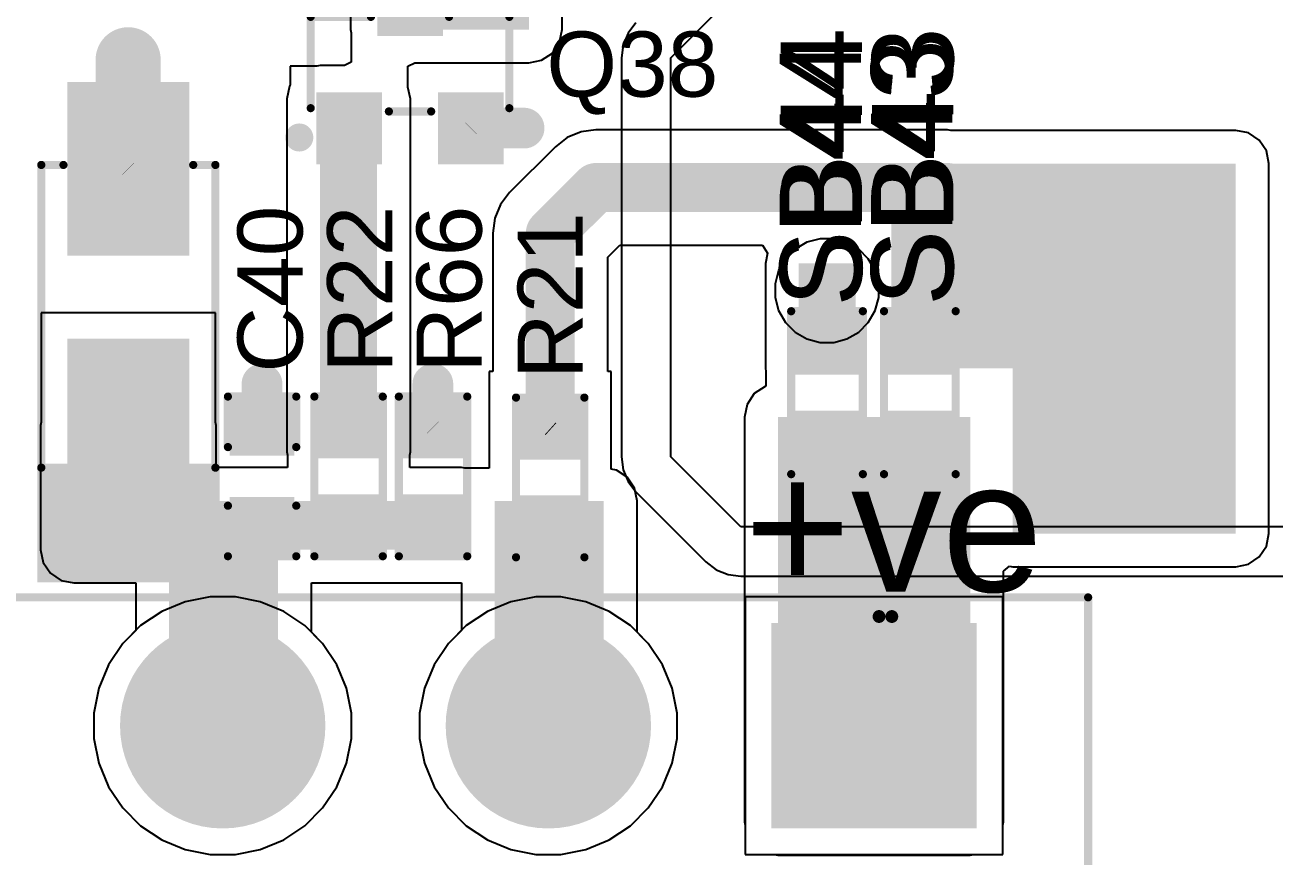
# Model space of a CAD drawing. Header units: millimetres. Extents: x -3 to 5437, y -3 to 5435.
# Drawn here: x 176.46 to 195.96, y 7.17 to 20.14 of the extents above; entities that cross this region are included whole.
import ezdxf

# ---------------------------------------------------------------- set-up
doc = ezdxf.new("R2010")
doc.units = ezdxf.units.MM
for name, color, linetype in [('BottomLayer', 5, 'Continuous'), ('BottomSolder', 6, 'Continuous'), ('MultiLayer', 9, 'Continuous'), ('PadHoleLayer', 156, 'Continuous'), ('TopLayer', 1, 'Continuous'), ('TopOverlay', 2, 'Continuous'), ('TopPaste', 8, 'Continuous'), ('TopSolder', 216, 'Continuous'), ('ViaHoleLayer', 16, 'Continuous')]:
    doc.layers.add(name, color=color, linetype=linetype)
doc.styles.add('Arial', font='', dxfattribs={"height": 0.2})
doc.styles.get('Arial').set_extended_font_data('Arial')

# ---------------------------------------------------------------- blocks, each defined once
blk = doc.blocks.new('TBP01R1_508_04BE_138')
at = {"layer": 'BottomLayer'}
blk.add_hatch(color=5, dxfattribs=at).paths.add_polyline_path([(-6.58, 1.5), (-3.58, 1.5), (-3.58, -1.5), (-6.58, -1.5)])
h = blk.add_hatch(color=5, dxfattribs=at)
edge = h.paths.add_edge_path()
edge.add_arc((0, 0), 1.5, 0, 360)
h = blk.add_hatch(color=5, dxfattribs=at)
edge = h.paths.add_edge_path()
edge.add_arc((5.08, 0), 1.5, 0, 360)
at = {"layer": 'BottomSolder'}
blk.add_hatch(color=6, dxfattribs=at).paths.add_polyline_path([(-6.682, 1.602), (-3.478, 1.602), (-3.478, -1.602), (-6.682, -1.602)])
h = blk.add_hatch(color=6, dxfattribs=at)
edge = h.paths.add_edge_path()
edge.add_arc((0, 0), 1.602, 0, 360)
h = blk.add_hatch(color=6, dxfattribs=at)
edge = h.paths.add_edge_path()
edge.add_arc((5.08, 0), 1.602, 0, 360)
at = {"layer": 'MultiLayer'}
blk.add_hatch(color=9, dxfattribs=at).paths.add_polyline_path([(-6.58, 1.5), (-3.58, 1.5), (-3.58, -1.5), (-6.58, -1.5)])
h = blk.add_hatch(color=9, dxfattribs=at)
edge = h.paths.add_edge_path()
edge.add_arc((0, 0), 1.5, 0, 360)
h = blk.add_hatch(color=9, dxfattribs=at)
edge = h.paths.add_edge_path()
edge.add_arc((5.08, 0), 1.5, 0, 360)
at = {"layer": 'PadHoleLayer'}
h = blk.add_hatch(color=156, dxfattribs=at)
edge = h.paths.add_edge_path()
edge.add_arc((-5.08, 0), 0.85, 0, 360)
h = blk.add_hatch(color=156, dxfattribs=at)
edge = h.paths.add_edge_path()
edge.add_arc((0, 0), 0.85, 0, 360)
h = blk.add_hatch(color=156, dxfattribs=at)
edge = h.paths.add_edge_path()
edge.add_arc((5.08, 0), 0.85, 0, 360)
at = {"layer": 'TopLayer'}
blk.add_hatch(color=1, dxfattribs=at).paths.add_polyline_path([(-6.58, 1.5), (-3.58, 1.5), (-3.58, -1.5), (-6.58, -1.5)])
h = blk.add_hatch(color=1, dxfattribs=at)
edge = h.paths.add_edge_path()
edge.add_arc((0, 0), 1.5, 0, 360)
h = blk.add_hatch(color=1, dxfattribs=at)
edge = h.paths.add_edge_path()
edge.add_arc((5.08, 0), 1.5, 0, 360)
at = {"layer": 'TopSolder'}
blk.add_hatch(color=216, dxfattribs=at).paths.add_polyline_path([(-6.682, 1.602), (-3.478, 1.602), (-3.478, -1.602), (-6.682, -1.602)])
h = blk.add_hatch(color=216, dxfattribs=at)
edge = h.paths.add_edge_path()
edge.add_arc((0, 0), 1.602, 0, 360)
h = blk.add_hatch(color=216, dxfattribs=at)
edge = h.paths.add_edge_path()
edge.add_arc((5.08, 0), 1.602, 0, 360)
at = {"layer": 'TopOverlay', "const_width": 0.127}
for points in [[(-8.42, 10), (-8.42, -2)], [(13.494, -2), (-8.42, -2)]]:
    blk.add_lwpolyline(points, dxfattribs=at)
at = {"layer": 'TopOverlay'}
for points, const_width in [([(-5.158, -1.702, 1), (-5.358, -1.702, 1)], 0.2), ([(-5.408, -1.702, 1), (-5.308, -1.702, 1)], 0.1), ([(-5.208, -1.702, 1), (-5.108, -1.702, 1)], 0.1), ([(-8.452, -2, 1), (-8.388, -2, 1)], 0.0635), ([(-8.452, -2, 1), (-8.388, -2, 1)], 0.0635)]:
    blk.add_lwpolyline(points, format="xyb", close=True, dxfattribs=dict(at, const_width=const_width))
blk = doc.blocks.new('SMA_141')
at = {"layer": 'TopLayer'}
for points in [[(-3.25, 0.85), (-0.75, 0.85), (-0.75, -0.85), (-3.25, -0.85)], [(0.75, 0.85), (3.25, 0.85), (3.25, -0.85), (0.75, -0.85)]]:
    blk.add_hatch(color=1, dxfattribs=at).paths.add_polyline_path(points)
at = {"layer": 'TopOverlay'}
for points in [[(-4.445, -1.422), (-3.278, -1.422), (-3.278, 1.422), (-4.445, 1.422)], [(-3.3, 0.924), (-2.596, 0.924), (-2.596, 1.422), (-3.3, 1.422)], [(-3.3, -1.422), (-2.596, -1.422), (-2.596, -0.924), (-3.3, -0.924)]]:
    blk.add_hatch(color=2, dxfattribs=at).paths.add_polyline_path(points)
at = {"layer": 'TopPaste'}
for points in [[(-3.25, 0.85), (-0.75, 0.85), (-0.75, -0.85), (-3.25, -0.85)], [(0.75, 0.85), (3.25, 0.85), (3.25, -0.85), (0.75, -0.85)]]:
    blk.add_hatch(color=8, dxfattribs=at).paths.add_polyline_path(points)
at = {"layer": 'TopSolder'}
for points in [[(-3.352, 0.952), (-0.648, 0.952), (-0.648, -0.952), (-3.352, -0.952)], [(0.648, 0.952), (3.352, 0.952), (3.352, -0.952), (0.648, -0.952)]]:
    blk.add_hatch(color=216, dxfattribs=at).paths.add_polyline_path(points)
at = {"layer": 'TopOverlay', "const_width": 0.127}
for points in [[(-2.658, 1.358), (2.061, 1.358)], [(2.061, 1.358), (2.061, 1.012)], [(2.061, -1.012), (2.061, -1.358)], [(-2.658, -1.358), (2.061, -1.358)]]:
    blk.add_lwpolyline(points, dxfattribs=at)
at = {"layer": 'TopOverlay', "const_width": 0.0635}
for points in [[(-2.69, 1.358, 1), (-2.626, 1.358, 1)], [(2.029, 1.358, 1), (2.093, 1.358, 1)], [(2.029, 1.358, 1), (2.093, 1.358, 1)], [(2.029, 1.012, 1), (2.093, 1.012, 1)], [(2.029, -1.012, 1), (2.093, -1.012, 1)], [(-2.69, -1.358, 1), (-2.626, -1.358, 1)], [(2.029, -1.358, 1), (2.093, -1.358, 1)], [(2.029, -1.358, 1), (2.093, -1.358, 1)]]:
    blk.add_lwpolyline(points, format="xyb", close=True, dxfattribs=at)
blk = doc.blocks.new('S______B______142')
at = {"layer": 'TopLayer'}
for points in [[(-1.143, -0.445), (-1.143, 0.445), (-0.381, 0.445), (-0.381, -0.445)], [(0.381, -0.445), (0.381, 0.445), (1.143, 0.445), (1.143, -0.445)]]:
    blk.add_hatch(color=1, dxfattribs=at).paths.add_polyline_path(points)
at = {"layer": 'TopPaste'}
for points in [[(-1.143, -0.445), (-1.143, 0.445), (-0.381, 0.445), (-0.381, -0.445)], [(0.381, -0.445), (0.381, 0.445), (1.143, 0.445), (1.143, -0.445)]]:
    blk.add_hatch(color=8, dxfattribs=at).paths.add_polyline_path(points)
at = {"layer": 'TopSolder'}
for points in [[(-1.245, -0.546), (-1.245, 0.546), (-0.279, 0.546), (-0.279, -0.546)], [(0.279, -0.546), (0.279, 0.546), (1.245, 0.546), (1.245, -0.546)]]:
    blk.add_hatch(color=216, dxfattribs=at).paths.add_polyline_path(points)
at = {"layer": 'TopOverlay', "const_width": 0.127}
for points in [[(1.27, 0.559), (-1.27, 0.559)], [(-1.27, -0.559), (-1.27, 0.559)], [(1.27, -0.559), (1.27, 0.559)], [(1.27, -0.559), (-1.27, -0.559)]]:
    blk.add_lwpolyline(points, dxfattribs=at)
at = {"layer": 'TopOverlay', "const_width": 0.0635}
for points in [[(-1.302, 0.559, 1), (-1.238, 0.559, 1)], [(-1.302, 0.559, 1), (-1.238, 0.559, 1)], [(1.238, 0.559, 1), (1.302, 0.559, 1)], [(1.238, 0.559, 1), (1.302, 0.559, 1)], [(-1.302, -0.559, 1), (-1.238, -0.559, 1)], [(-1.302, -0.559, 1), (-1.238, -0.559, 1)], [(1.238, -0.559, 1), (1.302, -0.559, 1)], [(1.238, -0.559, 1), (1.302, -0.559, 1)]]:
    blk.add_lwpolyline(points, format="xyb", close=True, dxfattribs=at)
at = {"layer": 'TopOverlay'}
blk.add_text('SB44', height=1.27, rotation=-180, dxfattribs=at).set_placement((-1.344, 0.531))
blk = doc.blocks.new('S______B______143')
at = {"layer": 'TopLayer'}
for points in [[(-1.143, -0.445), (-1.143, 0.445), (-0.381, 0.445), (-0.381, -0.445)], [(0.381, -0.445), (0.381, 0.445), (1.143, 0.445), (1.143, -0.445)]]:
    blk.add_hatch(color=1, dxfattribs=at).paths.add_polyline_path(points)
at = {"layer": 'TopPaste'}
for points in [[(-1.143, -0.445), (-1.143, 0.445), (-0.381, 0.445), (-0.381, -0.445)], [(0.381, -0.445), (0.381, 0.445), (1.143, 0.445), (1.143, -0.445)]]:
    blk.add_hatch(color=8, dxfattribs=at).paths.add_polyline_path(points)
at = {"layer": 'TopSolder'}
for points in [[(-1.245, -0.546), (-1.245, 0.546), (-0.279, 0.546), (-0.279, -0.546)], [(0.279, -0.546), (0.279, 0.546), (1.245, 0.546), (1.245, -0.546)]]:
    blk.add_hatch(color=216, dxfattribs=at).paths.add_polyline_path(points)
at = {"layer": 'TopOverlay', "const_width": 0.127}
for points in [[(1.27, 0.559), (-1.27, 0.559)], [(-1.27, -0.559), (-1.27, 0.559)], [(1.27, -0.559), (1.27, 0.559)], [(1.27, -0.559), (-1.27, -0.559)]]:
    blk.add_lwpolyline(points, dxfattribs=at)
at = {"layer": 'TopOverlay', "const_width": 0.0635}
for points in [[(-1.302, 0.559, 1), (-1.238, 0.559, 1)], [(-1.302, 0.559, 1), (-1.238, 0.559, 1)], [(1.238, 0.559, 1), (1.302, 0.559, 1)], [(1.238, 0.559, 1), (1.302, 0.559, 1)], [(-1.302, -0.559, 1), (-1.238, -0.559, 1)], [(-1.302, -0.559, 1), (-1.238, -0.559, 1)], [(1.238, -0.559, 1), (1.302, -0.559, 1)], [(1.238, -0.559, 1), (1.302, -0.559, 1)]]:
    blk.add_lwpolyline(points, format="xyb", close=True, dxfattribs=at)
at = {"layer": 'TopOverlay'}
blk.add_text('SB43', height=1.27, rotation=-180, dxfattribs=at).set_placement((-1.355, 0.509))
blk = doc.blocks.new('SOT_23_147')
at = {"layer": 'TopLayer'}
for points in [[(-0.41, 1.46), (0.41, 1.46), (0.41, 0.54), (-0.41, 0.54)], [(-1.36, -0.54), (-0.54, -0.54), (-0.54, -1.46), (-1.36, -1.46)], [(0.54, -0.54), (1.36, -0.54), (1.36, -1.46), (0.54, -1.46)]]:
    blk.add_hatch(color=1, dxfattribs=at).paths.add_polyline_path(points)
at = {"layer": 'TopPaste'}
for points in [[(-0.41, 1.46), (0.41, 1.46), (0.41, 0.54), (-0.41, 0.54)], [(-1.36, -0.54), (-0.54, -0.54), (-0.54, -1.46), (-1.36, -1.46)], [(0.54, -0.54), (1.36, -0.54), (1.36, -1.46), (0.54, -1.46)]]:
    blk.add_hatch(color=8, dxfattribs=at).paths.add_polyline_path(points)
at = {"layer": 'TopSolder'}
for points in [[(-0.512, 1.562), (0.512, 1.562), (0.512, 0.438), (-0.512, 0.438)], [(-1.462, -0.438), (-0.438, -0.438), (-0.438, -1.562), (-1.462, -1.562)], [(0.438, -0.438), (1.462, -0.438), (1.462, -1.562), (0.438, -1.562)]]:
    blk.add_hatch(color=216, dxfattribs=at).paths.add_polyline_path(points)
at = {"layer": 'TopOverlay', "const_width": 0.127}
for points in [[(-1.549, -0.686), (-1.549, 0.737)], [(-1.549, 0.737), (-0.61, 0.737)], [(0.61, 0.737), (1.549, 0.737)], [(1.549, -0.686), (1.549, 0.737)], [(-0.33, -0.737), (0.33, -0.737)]]:
    blk.add_lwpolyline(points, dxfattribs=at)
at = {"layer": 'TopOverlay'}
for points, const_width in [([(-1.581, 0.737, 1), (-1.518, 0.737, 1)], 0.0635), ([(-1.581, 0.737, 1), (-1.518, 0.737, 1)], 0.0635), ([(-0.641, 0.737, 1), (-0.578, 0.737, 1)], 0.0635), ([(0.578, 0.737, 1), (0.641, 0.737, 1)], 0.0635), ([(1.518, 0.737, 1), (1.581, 0.737, 1)], 0.0635), ([(1.518, 0.737, 1), (1.581, 0.737, 1)], 0.0635), ([(-1.581, -0.686, 1), (-1.518, -0.686, 1)], 0.0635), ([(-0.362, -0.737, 1), (-0.298, -0.737, 1)], 0.0635), ([(0.298, -0.737, 1), (0.362, -0.737, 1)], 0.0635), ([(1.518, -0.686, 1), (1.581, -0.686, 1)], 0.0635), ([(-1.636, -1.143, 1), (-1.819, -1.143, 1)], 0.254), ([(-1.882, -1.143, 1), (-1.755, -1.143, 1)], 0.127), ([(-1.699, -1.143, 1), (-1.572, -1.143, 1)], 0.127)]:
    blk.add_lwpolyline(points, format="xyb", close=True, dxfattribs=dict(at, const_width=const_width))
blk = doc.blocks.new('RES_0603_225')
at = {"layer": 'TopLayer'}
for points in [[(-0.381, 0.4445), (-0.381, -0.4445), (-1.143, -0.4445), (-1.143, 0.4445)], [(1.143, 0.4445), (1.143, -0.4445), (0.381, -0.4445), (0.381, 0.4445)]]:
    blk.add_hatch(color=1, dxfattribs=at).paths.add_polyline_path(points)
at = {"layer": 'TopPaste'}
for points in [[(-0.381, 0.4445), (-0.381, -0.4445), (-1.143, -0.4445), (-1.143, 0.4445)], [(1.143, 0.4445), (1.143, -0.4445), (0.381, -0.4445), (0.381, 0.4445)]]:
    blk.add_hatch(color=8, dxfattribs=at).paths.add_polyline_path(points)
at = {"layer": 'TopSolder'}
for points in [[(-0.2794, 0.5461), (-0.2794, -0.5461), (-1.2446, -0.5461), (-1.2446, 0.5461)], [(1.2446, 0.5461), (1.2446, -0.5461), (0.2794, -0.5461), (0.2794, 0.5461)]]:
    blk.add_hatch(color=216, dxfattribs=at).paths.add_polyline_path(points)
at = {"layer": 'TopOverlay', "const_width": 0.127}
for points in [[(-1.2446, 0.5334), (1.2446, 0.5334)], [(-1.2446, 0.5334), (-1.2446, -0.5334)], [(1.2446, 0.5334), (1.2446, -0.5334)], [(-1.2446, -0.5334), (1.2446, -0.5334)]]:
    blk.add_lwpolyline(points, dxfattribs=at)
at = {"layer": 'TopOverlay', "const_width": 0.0635}
for points in [[(-1.27635, 0.5334, 1), (-1.21285, 0.5334, 1)], [(-1.27635, 0.5334, 1), (-1.21285, 0.5334, 1)], [(1.21285, 0.5334, 1), (1.27635, 0.5334, 1)], [(1.21285, 0.5334, 1), (1.27635, 0.5334, 1)], [(-1.27635, -0.5334, 1), (-1.21285, -0.5334, 1)], [(-1.27635, -0.5334, 1), (-1.21285, -0.5334, 1)], [(1.21285, -0.5334, 1), (1.27635, -0.5334, 1)], [(1.21285, -0.5334, 1), (1.27635, -0.5334, 1)]]:
    blk.add_lwpolyline(points, format="xyb", close=True, dxfattribs=at)
blk = doc.blocks.new('C__0603_226')
at = {"layer": 'TopLayer'}
for points in [[(-0.381, 0.445), (-0.381, -0.445), (-1.143, -0.445), (-1.143, 0.445)], [(1.143, 0.445), (1.143, -0.445), (0.381, -0.445), (0.381, 0.445)]]:
    blk.add_hatch(color=1, dxfattribs=at).paths.add_polyline_path(points)
at = {"layer": 'TopPaste'}
for points in [[(-0.381, 0.445), (-0.381, -0.445), (-1.143, -0.445), (-1.143, 0.445)], [(1.143, 0.445), (1.143, -0.445), (0.381, -0.445), (0.381, 0.445)]]:
    blk.add_hatch(color=8, dxfattribs=at).paths.add_polyline_path(points)
at = {"layer": 'TopSolder'}
for points in [[(-0.321, 0.504), (-0.321, -0.504), (-1.203, -0.504), (-1.203, 0.504)], [(1.203, 0.504), (1.203, -0.504), (0.321, -0.504), (0.321, 0.504)]]:
    blk.add_hatch(color=216, dxfattribs=at).paths.add_polyline_path(points)
at = {"layer": 'TopOverlay', "const_width": 0.127}
for points in [[(-1.245, 0.533), (-0.457, 0.533)], [(-1.245, 0.533), (-1.245, -0.533)], [(0.457, 0.533), (1.245, 0.533)], [(1.245, 0.533), (1.245, -0.533)], [(-1.245, -0.533), (-0.457, -0.533)], [(0.457, -0.533), (1.245, -0.533)]]:
    blk.add_lwpolyline(points, dxfattribs=at)
at = {"layer": 'TopOverlay', "const_width": 0.0635}
for points in [[(-1.276, 0.533, 1), (-1.213, 0.533, 1)], [(-1.276, 0.533, 1), (-1.213, 0.533, 1)], [(-0.489, 0.533, 1), (-0.425, 0.533, 1)], [(0.425, 0.533, 1), (0.489, 0.533, 1)], [(1.213, 0.533, 1), (1.276, 0.533, 1)], [(1.213, 0.533, 1), (1.276, 0.533, 1)], [(-1.276, -0.533, 1), (-1.213, -0.533, 1)], [(-1.276, -0.533, 1), (-1.213, -0.533, 1)], [(-0.489, -0.533, 1), (-0.425, -0.533, 1)], [(0.425, -0.533, 1), (0.489, -0.533, 1)], [(1.213, -0.533, 1), (1.276, -0.533, 1)], [(1.213, -0.533, 1), (1.276, -0.533, 1)]]:
    blk.add_lwpolyline(points, format="xyb", close=True, dxfattribs=at)
blk = doc.blocks.new('RES_0603_401')
at = {"layer": 'TopLayer'}
for points in [[(-0.381, 0.4445), (-0.381, -0.4445), (-1.143, -0.4445), (-1.143, 0.4445)], [(1.143, 0.4445), (1.143, -0.4445), (0.381, -0.4445), (0.381, 0.4445)]]:
    blk.add_hatch(color=1, dxfattribs=at).paths.add_polyline_path(points)
at = {"layer": 'TopPaste'}
for points in [[(-0.381, 0.4445), (-0.381, -0.4445), (-1.143, -0.4445), (-1.143, 0.4445)], [(1.143, 0.4445), (1.143, -0.4445), (0.381, -0.4445), (0.381, 0.4445)]]:
    blk.add_hatch(color=8, dxfattribs=at).paths.add_polyline_path(points)
at = {"layer": 'TopSolder'}
for points in [[(-0.2794, 0.5461), (-0.2794, -0.5461), (-1.2446, -0.5461), (-1.2446, 0.5461)], [(1.2446, 0.5461), (1.2446, -0.5461), (0.2794, -0.5461), (0.2794, 0.5461)]]:
    blk.add_hatch(color=216, dxfattribs=at).paths.add_polyline_path(points)
at = {"layer": 'TopOverlay', "const_width": 0.127}
for points in [[(1.2446, 0.5334), (-1.2446, 0.5334)], [(-1.2446, -0.5334), (-1.2446, 0.5334)], [(1.2446, -0.5334), (1.2446, 0.5334)], [(1.2446, -0.5334), (-1.2446, -0.5334)]]:
    blk.add_lwpolyline(points, dxfattribs=at)
at = {"layer": 'TopOverlay', "const_width": 0.0635}
for points in [[(-1.27635, 0.5334, 1), (-1.21285, 0.5334, 1)], [(-1.27635, 0.5334, 1), (-1.21285, 0.5334, 1)], [(1.21285, 0.5334, 1), (1.27635, 0.5334, 1)], [(1.21285, 0.5334, 1), (1.27635, 0.5334, 1)], [(-1.27635, -0.5334, 1), (-1.21285, -0.5334, 1)], [(-1.27635, -0.5334, 1), (-1.21285, -0.5334, 1)], [(1.21285, -0.5334, 1), (1.27635, -0.5334, 1)], [(1.21285, -0.5334, 1), (1.27635, -0.5334, 1)]]:
    blk.add_lwpolyline(points, format="xyb", close=True, dxfattribs=at)
blk = doc.blocks.new('RES_0603_450')
at = {"layer": 'TopLayer'}
for points in [[(-0.381, 0.4445), (-0.381, -0.4445), (-1.143, -0.4445), (-1.143, 0.4445)], [(1.143, 0.4445), (1.143, -0.4445), (0.381, -0.4445), (0.381, 0.4445)]]:
    blk.add_hatch(color=1, dxfattribs=at).paths.add_polyline_path(points)
at = {"layer": 'TopPaste'}
for points in [[(-0.381, 0.4445), (-0.381, -0.4445), (-1.143, -0.4445), (-1.143, 0.4445)], [(1.143, 0.4445), (1.143, -0.4445), (0.381, -0.4445), (0.381, 0.4445)]]:
    blk.add_hatch(color=8, dxfattribs=at).paths.add_polyline_path(points)
at = {"layer": 'TopSolder'}
for points in [[(-0.2794, 0.5461), (-0.2794, -0.5461), (-1.2446, -0.5461), (-1.2446, 0.5461)], [(1.2446, 0.5461), (1.2446, -0.5461), (0.2794, -0.5461), (0.2794, 0.5461)]]:
    blk.add_hatch(color=216, dxfattribs=at).paths.add_polyline_path(points)
at = {"layer": 'TopOverlay', "const_width": 0.127}
for points in [[(1.2446, 0.5334), (-1.2446, 0.5334)], [(-1.2446, -0.5334), (-1.2446, 0.5334)], [(1.2446, -0.5334), (1.2446, 0.5334)], [(1.2446, -0.5334), (-1.2446, -0.5334)]]:
    blk.add_lwpolyline(points, dxfattribs=at)
at = {"layer": 'TopOverlay', "const_width": 0.0635}
for points in [[(-1.27635, 0.5334, 1), (-1.21285, 0.5334, 1)], [(-1.27635, 0.5334, 1), (-1.21285, 0.5334, 1)], [(1.21285, 0.5334, 1), (1.27635, 0.5334, 1)], [(1.21285, 0.5334, 1), (1.27635, 0.5334, 1)], [(-1.27635, -0.5334, 1), (-1.21285, -0.5334, 1)], [(-1.27635, -0.5334, 1), (-1.21285, -0.5334, 1)], [(1.21285, -0.5334, 1), (1.27635, -0.5334, 1)], [(1.21285, -0.5334, 1), (1.27635, -0.5334, 1)]]:
    blk.add_lwpolyline(points, format="xyb", close=True, dxfattribs=at)

msp = doc.modelspace()

# ---------------------------------------------------------------- hatches: boundary and pattern name
at = {"layer": 'BottomLayer'}
h = msp.add_hatch(color=5, dxfattribs=at)
edge = h.paths.add_edge_path()
edge.add_arc((178.073, 19.601), 0.3, 0, 360)
h = msp.add_hatch(color=5, dxfattribs=at)
edge = h.paths.add_edge_path()
edge.add_arc((184.25, 18.536), 0.3, 0, 360)
h = msp.add_hatch(color=5, dxfattribs=at)
edge = h.paths.add_edge_path()
edge.add_arc((193.167, 16.332), 0.3, 0, 360)
h = msp.add_hatch(color=5, dxfattribs=at)
edge = h.paths.add_edge_path()
edge.add_arc((194.154, 16.332), 0.3, 0, 360)
h = msp.add_hatch(color=5, dxfattribs=at)
edge = h.paths.add_edge_path()
edge.add_arc((188.973, 16.003), 0.3, 0, 360)
h = msp.add_hatch(color=5, dxfattribs=at)
edge = h.paths.add_edge_path()
edge.add_arc((193.167, 15.316), 0.3, 0, 360)
h = msp.add_hatch(color=5, dxfattribs=at)
edge = h.paths.add_edge_path()
edge.add_arc((194.154, 15.316), 0.3, 0, 360)
h = msp.add_hatch(color=5, dxfattribs=at)
edge = h.paths.add_edge_path()
edge.add_arc((180.161, 14.548), 0.3, 0, 360)
h = msp.add_hatch(color=5, dxfattribs=at)
edge = h.paths.add_edge_path()
edge.add_arc((182.826, 14.548), 0.3, 0, 360)
h = msp.add_hatch(color=5, dxfattribs=at)
edge = h.paths.add_edge_path()
edge.add_arc((193.167, 14.3), 0.3, 0, 360)
h = msp.add_hatch(color=5, dxfattribs=at)
edge = h.paths.add_edge_path()
edge.add_arc((194.154, 14.3), 0.3, 0, 360)
at = {"layer": 'BottomSolder'}
h = msp.add_hatch(color=6, dxfattribs=at)
edge = h.paths.add_edge_path()
edge.add_arc((178.073, 19.601), 0.15, 0, 360)
h = msp.add_hatch(color=6, dxfattribs=at)
edge = h.paths.add_edge_path()
edge.add_arc((184.25, 18.536), 0.15, 0, 360)
h = msp.add_hatch(color=6, dxfattribs=at)
edge = h.paths.add_edge_path()
edge.add_arc((188.973, 16.003), 0.15, 0, 360)
h = msp.add_hatch(color=6, dxfattribs=at)
edge = h.paths.add_edge_path()
edge.add_arc((180.161, 14.548), 0.15, 0, 360)
h = msp.add_hatch(color=6, dxfattribs=at)
edge = h.paths.add_edge_path()
edge.add_arc((182.826, 14.548), 0.15, 0, 360)
at = {"layer": 'TopLayer'}
for points in [[(182.06, 20.073), (184.324, 20.073), (184.324, 21.921), (182.06, 21.921)], [(181.068, 13.488), (181.957, 13.488), (181.957, 18.993), (181.068, 18.993)], [(189.979, 14.793), (195.351, 14.793), (195.351, 17.983), (189.979, 17.983)], [(189.42, 14.793), (189.42, 16.428), (188.531, 16.428), (188.531, 14.793)], [(191.872, 12.217), (195.351, 12.217), (195.351, 15.555), (191.872, 15.555)], [(177.226, 11.964), (178.926, 11.964), (178.926, 13.901), (177.226, 13.901)], [(188.208, 7.721), (191.208, 7.721), (191.208, 14.031), (188.208, 14.031)], [(177.226, 11.964), (183.274, 11.964), (183.274, 12.726), (177.226, 12.726)], [(178.711, 8.046), (180.413, 8.046), (180.413, 12.726), (178.711, 12.726)], [(183.791, 8.046), (185.493, 8.046), (185.493, 12.726), (183.791, 12.726)]]:
    msp.add_hatch(color=1, dxfattribs=at).paths.add_polyline_path(points)
h = msp.add_hatch(color=1, dxfattribs=at)
edge = h.paths.add_edge_path()
edge.add_arc((178.073, 19.601), 0.3, 0, 360)
h = msp.add_hatch(color=1, dxfattribs=at)
edge = h.paths.add_edge_path()
edge.add_arc((184.25, 18.536), 0.3, 0, 360)
h = msp.add_hatch(color=1, dxfattribs=at)
edge = h.paths.add_edge_path()
edge.add_arc((193.167, 16.332), 0.3, 0, 360)
h = msp.add_hatch(color=1, dxfattribs=at)
edge = h.paths.add_edge_path()
edge.add_arc((194.154, 16.332), 0.3, 0, 360)
h = msp.add_hatch(color=1, dxfattribs=at)
edge = h.paths.add_edge_path()
edge.add_arc((188.973, 16.003), 0.3, 0, 360)
h = msp.add_hatch(color=1, dxfattribs=at)
edge = h.paths.add_edge_path()
edge.add_arc((193.167, 15.316), 0.3, 0, 360)
h = msp.add_hatch(color=1, dxfattribs=at)
edge = h.paths.add_edge_path()
edge.add_arc((194.154, 15.316), 0.3, 0, 360)
h = msp.add_hatch(color=1, dxfattribs=at)
edge = h.paths.add_edge_path()
edge.add_arc((180.161, 14.548), 0.3, 0, 360)
h = msp.add_hatch(color=1, dxfattribs=at)
edge = h.paths.add_edge_path()
edge.add_arc((182.826, 14.548), 0.3, 0, 360)
h = msp.add_hatch(color=1, dxfattribs=at)
edge = h.paths.add_edge_path()
edge.add_arc((193.167, 14.3), 0.3, 0, 360)
h = msp.add_hatch(color=1, dxfattribs=at)
edge = h.paths.add_edge_path()
edge.add_arc((194.154, 14.3), 0.3, 0, 360)
at = {"layer": 'TopSolder'}
h = msp.add_hatch(color=216, dxfattribs=at)
edge = h.paths.add_edge_path()
edge.add_arc((178.073, 19.601), 0.15, 0, 360)
h = msp.add_hatch(color=216, dxfattribs=at)
edge = h.paths.add_edge_path()
edge.add_arc((184.25, 18.536), 0.15, 0, 360)
h = msp.add_hatch(color=216, dxfattribs=at)
edge = h.paths.add_edge_path()
edge.add_arc((188.973, 16.003), 0.15, 0, 360)
h = msp.add_hatch(color=216, dxfattribs=at)
edge = h.paths.add_edge_path()
edge.add_arc((180.161, 14.548), 0.15, 0, 360)
h = msp.add_hatch(color=216, dxfattribs=at)
edge = h.paths.add_edge_path()
edge.add_arc((182.826, 14.548), 0.15, 0, 360)
at = {"layer": 'ViaHoleLayer'}
h = msp.add_hatch(color=16, dxfattribs=at)
edge = h.paths.add_edge_path()
edge.add_arc((178.073, 19.601), 0.15, 0, 360)
h = msp.add_hatch(color=16, dxfattribs=at)
edge = h.paths.add_edge_path()
edge.add_arc((184.25, 18.536), 0.15, 0, 360)
h = msp.add_hatch(color=16, dxfattribs=at)
edge = h.paths.add_edge_path()
edge.add_arc((193.167, 16.332), 0.15, 0, 360)
h = msp.add_hatch(color=16, dxfattribs=at)
edge = h.paths.add_edge_path()
edge.add_arc((194.154, 16.332), 0.15, 0, 360)
h = msp.add_hatch(color=16, dxfattribs=at)
edge = h.paths.add_edge_path()
edge.add_arc((188.973, 16.003), 0.15, 0, 360)
h = msp.add_hatch(color=16, dxfattribs=at)
edge = h.paths.add_edge_path()
edge.add_arc((193.167, 15.316), 0.15, 0, 360)
h = msp.add_hatch(color=16, dxfattribs=at)
edge = h.paths.add_edge_path()
edge.add_arc((194.154, 15.316), 0.15, 0, 360)
h = msp.add_hatch(color=16, dxfattribs=at)
edge = h.paths.add_edge_path()
edge.add_arc((180.161, 14.548), 0.15, 0, 360)
h = msp.add_hatch(color=16, dxfattribs=at)
edge = h.paths.add_edge_path()
edge.add_arc((182.826, 14.548), 0.15, 0, 360)
h = msp.add_hatch(color=16, dxfattribs=at)
edge = h.paths.add_edge_path()
edge.add_arc((193.167, 14.3), 0.15, 0, 360)
h = msp.add_hatch(color=16, dxfattribs=at)
edge = h.paths.add_edge_path()
edge.add_arc((194.154, 14.3), 0.15, 0, 360)

# ---------------------------------------------------------------- linework, layer by layer
at = {"layer": 'BottomLayer'}
for p, q in [((186.538, 19.634), (187.619, 20.715)), ((185.994, 20.178), (185.872, 20.018)), ((185.872, 20.018), (185.795, 19.833)), ((185.795, 19.833), (185.769, 19.634)), ((185.769, 19.634), (185.769, 13.411)), ((186.538, 13.411), (186.538, 19.634)), ((188.866, 16.811), (188.661, 16.756)), ((189.079, 16.811), (188.866, 16.811)), ((189.285, 16.756), (189.079, 16.811)), ((188.477, 16.65), (188.326, 16.499)), ((188.661, 16.756), (188.477, 16.65)), ((189.469, 16.65), (189.285, 16.756)), ((189.619, 16.499), (189.469, 16.65)), ((188.326, 16.499), (188.22, 16.315)), ((189.726, 16.315), (189.619, 16.499)), ((188.22, 16.315), (188.165, 16.11)), ((189.781, 16.11), (189.726, 16.315)), ((188.165, 16.11), (188.165, 15.897)), ((189.781, 15.897), (189.781, 16.11)), ((188.165, 15.897), (188.22, 15.691)), ((189.726, 15.691), (189.781, 15.897)), ((188.22, 15.691), (188.326, 15.507)), ((189.619, 15.507), (189.726, 15.691)), ((188.326, 15.507), (188.477, 15.357)), ((189.469, 15.357), (189.619, 15.507)), ((188.477, 15.357), (188.661, 15.25)), ((188.661, 15.25), (188.866, 15.195)), ((189.079, 15.195), (189.285, 15.25)), ((189.285, 15.25), (189.469, 15.357)), ((188.866, 15.195), (189.079, 15.195)), ((185.769, 13.411), (185.795, 13.212)), ((187.63, 12.319), (186.538, 13.411)), ((185.795, 13.212), (185.872, 13.027)), ((185.872, 13.027), (185.994, 12.868)), ((185.994, 12.868), (187.086, 11.776)), ((198.222, 12.319), (187.63, 12.319)), ((187.086, 11.776), (187.246, 11.653)), ((187.246, 11.653), (187.431, 11.577)), ((187.431, 11.577), (187.63, 11.55)), ((187.63, 11.55), (198.222, 11.55)), ((178.962, 11.152), (178.597, 11)), ((179.35, 11.229), (178.962, 11.152)), ((179.745, 11.229), (179.35, 11.229)), ((180.133, 11.152), (179.745, 11.229)), ((180.499, 11), (180.133, 11.152)), ((184.042, 11.152), (183.677, 11)), ((184.43, 11.229), (184.042, 11.152)), ((184.825, 11.229), (184.43, 11.229)), ((185.213, 11.152), (184.825, 11.229)), ((185.579, 11), (185.213, 11.152)), ((191.716, 11.229), (187.7, 11.229)), ((187.7, 11.229), (187.7, 7.213)), ((191.716, 7.213), (191.716, 11.229)), ((178.597, 11), (178.268, 10.781)), ((180.828, 10.781), (180.499, 11)), ((183.677, 11), (183.348, 10.781)), ((185.908, 10.781), (185.579, 11)), ((178.268, 10.781), (177.988, 10.501)), ((181.107, 10.501), (180.828, 10.781)), ((183.348, 10.781), (183.068, 10.501)), ((186.187, 10.501), (185.908, 10.781)), ((177.988, 10.501), (177.768, 10.172)), ((181.327, 10.172), (181.107, 10.501)), ((183.068, 10.501), (182.848, 10.172)), ((186.407, 10.172), (186.187, 10.501)), ((177.768, 10.172), (177.617, 9.807)), ((181.478, 9.807), (181.327, 10.172)), ((182.848, 10.172), (182.697, 9.807)), ((186.558, 9.807), (186.407, 10.172)), ((177.617, 9.807), (177.54, 9.419)), ((181.556, 9.419), (181.478, 9.807)), ((182.697, 9.807), (182.62, 9.419)), ((186.636, 9.419), (186.558, 9.807)), ((177.54, 9.419), (177.54, 9.023)), ((181.556, 9.023), (181.556, 9.419)), ((182.62, 9.419), (182.62, 9.023)), ((186.636, 9.023), (186.636, 9.419)), ((177.54, 9.023), (177.617, 8.635)), ((181.478, 8.635), (181.556, 9.023)), ((182.62, 9.023), (182.697, 8.635)), ((186.558, 8.635), (186.636, 9.023)), ((177.617, 8.635), (177.768, 8.27)), ((181.327, 8.27), (181.478, 8.635)), ((182.697, 8.635), (182.848, 8.27)), ((186.407, 8.27), (186.558, 8.635)), ((177.768, 8.27), (177.988, 7.941)), ((181.107, 7.941), (181.327, 8.27)), ((182.848, 8.27), (183.068, 7.941)), ((186.187, 7.941), (186.407, 8.27)), ((177.988, 7.941), (178.268, 7.661)), ((180.828, 7.661), (181.107, 7.941)), ((183.068, 7.941), (183.348, 7.661)), ((185.908, 7.661), (186.187, 7.941)), ((178.268, 7.661), (178.597, 7.442)), ((180.499, 7.442), (180.828, 7.661)), ((183.348, 7.661), (183.677, 7.442)), ((185.579, 7.442), (185.908, 7.661)), ((178.597, 7.442), (178.962, 7.29)), ((180.133, 7.29), (180.499, 7.442)), ((183.677, 7.442), (184.042, 7.29)), ((185.213, 7.29), (185.579, 7.442)), ((178.962, 7.29), (179.35, 7.213)), ((179.745, 7.213), (180.133, 7.29)), ((184.042, 7.29), (184.43, 7.213)), ((184.825, 7.213), (185.213, 7.29)), ((179.35, 7.213), (179.745, 7.213)), ((184.43, 7.213), (184.825, 7.213)), ((187.7, 7.213), (191.716, 7.213))]:
    msp.add_line(p, q, dxfattribs=at)
at = {"layer": 'TopLayer'}
for p, q in [((184.842, 20.073), (184.842, 21.921)), ((181.542, 20.816), (181.542, 20.073)), ((181.542, 20.073), (181.552, 20.023)), ((181.552, 20.023), (181.552, 19.565)), ((184.803, 19.875), (184.842, 20.073)), ((184.523, 19.595), (184.691, 19.707)), ((184.691, 19.707), (184.803, 19.875)), ((181.018, 19.501), (180.602, 19.501)), ((180.602, 19.501), (180.602, 19.211)), ((181.068, 19.511), (181.018, 19.501)), ((181.448, 19.511), (181.068, 19.511)), ((181.552, 19.565), (181.448, 19.511)), ((182.438, 19.501), (182.543, 19.556)), ((182.438, 19.176), (182.438, 19.501)), ((182.543, 19.556), (184.324, 19.556)), ((184.324, 19.556), (184.523, 19.595)), ((180.589, 19.192), (180.55, 18.993)), ((180.602, 19.211), (180.589, 19.192)), ((182.475, 18.993), (182.438, 19.176)), ((180.55, 18.993), (180.55, 13.488)), ((182.475, 13.488), (182.475, 18.993)), ((184.922, 18.388), (184.737, 18.245)), ((185.139, 18.477), (184.922, 18.388)), ((185.371, 18.508), (185.139, 18.477)), ((190.856, 18.508), (185.371, 18.508)), ((190.906, 18.501), (190.856, 18.508)), ((195.351, 18.501), (190.906, 18.501)), ((195.55, 18.462), (195.351, 18.501)), ((195.718, 18.349), (195.55, 18.462)), ((195.83, 18.181), (195.718, 18.349)), ((184.737, 18.245), (184.023, 17.532)), ((195.869, 17.983), (195.83, 18.181)), ((195.869, 15.555), (195.869, 17.983)), ((184.023, 17.532), (183.881, 17.346)), ((183.881, 17.346), (183.791, 17.13)), ((183.791, 17.13), (183.761, 16.898)), ((183.761, 16.898), (183.761, 14.742)), ((185.554, 16.526), (185.742, 16.714)), ((185.742, 16.714), (187.971, 16.714)), ((187.971, 16.714), (188.045, 16.587)), ((188.045, 16.587), (188.013, 16.428)), ((185.554, 14.742), (185.554, 16.526)), ((188.013, 16.428), (188.013, 14.793)), ((179.434, 15.659), (176.718, 15.659)), ((176.718, 15.659), (176.718, 13.951)), ((179.434, 13.951), (179.434, 15.659)), ((195.869, 12.217), (195.869, 15.555)), ((183.761, 14.742), (183.705, 14.742)), ((183.705, 14.742), (183.705, 13.234)), ((185.61, 14.742), (185.554, 14.742)), ((185.61, 13.221), (185.61, 14.742)), ((188.013, 14.793), (188.023, 14.743)), ((188.023, 14.743), (188.023, 14.512)), ((188.009, 14.509), (187.841, 14.397)), ((188.023, 14.512), (188.009, 14.509)), ((187.841, 14.397), (187.729, 14.229)), ((187.729, 14.229), (187.69, 14.031)), ((176.718, 13.951), (176.708, 13.901)), ((176.708, 13.901), (176.708, 12.726)), ((179.444, 13.901), (179.434, 13.951)), ((179.444, 13.244), (179.444, 13.901)), ((187.69, 14.031), (187.69, 7.721)), ((180.55, 13.488), (180.56, 13.438)), ((182.465, 13.438), (182.475, 13.488)), ((180.56, 13.438), (180.56, 13.244)), ((182.465, 13.244), (182.465, 13.438)), ((180.56, 13.244), (179.444, 13.244)), ((183.274, 13.244), (182.465, 13.244)), ((183.324, 13.234), (183.274, 13.244)), ((183.705, 13.234), (183.324, 13.234)), ((185.691, 13.205), (185.61, 13.221)), ((185.859, 13.093), (185.691, 13.205)), ((185.971, 12.924), (185.859, 13.093)), ((186.011, 12.726), (185.971, 12.924)), ((176.708, 12.726), (176.708, 11.964)), ((186.011, 10.678), (186.011, 12.726)), ((195.83, 12.019), (195.869, 12.217)), ((176.708, 11.964), (176.748, 11.766)), ((195.718, 11.851), (195.83, 12.019)), ((176.748, 11.766), (176.86, 11.598)), ((191.726, 11.628), (191.824, 11.709)), ((191.824, 11.709), (191.872, 11.699)), ((195.351, 11.699), (195.55, 11.739)), ((195.55, 11.739), (195.718, 11.851)), ((176.86, 11.598), (177.028, 11.486)), ((191.726, 7.721), (191.726, 11.628)), ((191.872, 11.699), (195.351, 11.699)), ((177.028, 11.486), (177.226, 11.446)), ((177.226, 11.446), (178.193, 11.446)), ((178.193, 11.446), (178.193, 10.706)), ((180.931, 10.678), (180.931, 11.446)), ((180.931, 11.446), (183.273, 11.446)), ((183.273, 11.446), (183.273, 10.706)), ((178.193, 10.706), (177.988, 10.501)), ((181.107, 10.501), (180.931, 10.678)), ((183.273, 10.706), (183.068, 10.501)), ((186.187, 10.501), (186.011, 10.678)), ((177.988, 10.501), (177.768, 10.172)), ((181.327, 10.172), (181.107, 10.501)), ((183.068, 10.501), (182.848, 10.172)), ((186.407, 10.172), (186.187, 10.501)), ((177.768, 10.172), (177.617, 9.807)), ((181.478, 9.807), (181.327, 10.172)), ((182.848, 10.172), (182.697, 9.807)), ((186.558, 9.807), (186.407, 10.172)), ((177.617, 9.807), (177.54, 9.419)), ((181.556, 9.419), (181.478, 9.807)), ((182.697, 9.807), (182.62, 9.419)), ((186.636, 9.419), (186.558, 9.807)), ((177.54, 9.419), (177.54, 9.023)), ((181.556, 9.023), (181.556, 9.419)), ((182.62, 9.419), (182.62, 9.023)), ((186.636, 9.023), (186.636, 9.419)), ((177.54, 9.023), (177.617, 8.635)), ((181.478, 8.635), (181.556, 9.023)), ((182.62, 9.023), (182.697, 8.635)), ((186.558, 8.635), (186.636, 9.023)), ((177.617, 8.635), (177.768, 8.27)), ((181.327, 8.27), (181.478, 8.635)), ((182.697, 8.635), (182.848, 8.27)), ((186.407, 8.27), (186.558, 8.635)), ((177.768, 8.27), (177.988, 7.941)), ((181.107, 7.941), (181.327, 8.27)), ((182.848, 8.27), (183.068, 7.941)), ((186.187, 7.941), (186.407, 8.27)), ((177.988, 7.941), (178.268, 7.661)), ((180.828, 7.661), (181.107, 7.941)), ((183.068, 7.941), (183.348, 7.661)), ((185.908, 7.661), (186.187, 7.941)), ((178.268, 7.661), (178.597, 7.442)), ((180.499, 7.442), (180.828, 7.661)), ((183.348, 7.661), (183.677, 7.442)), ((185.579, 7.442), (185.908, 7.661)), ((187.69, 7.721), (187.7, 7.671)), ((187.7, 7.671), (187.7, 7.213)), ((191.716, 7.671), (191.726, 7.721)), ((191.716, 7.213), (191.716, 7.671)), ((178.597, 7.442), (178.962, 7.29)), ((180.133, 7.29), (180.499, 7.442)), ((183.677, 7.442), (184.042, 7.29)), ((185.213, 7.29), (185.579, 7.442)), ((178.962, 7.29), (179.35, 7.213)), ((179.745, 7.213), (180.133, 7.29)), ((184.042, 7.29), (184.43, 7.213)), ((184.825, 7.213), (185.213, 7.29)), ((179.35, 7.213), (179.745, 7.213)), ((184.43, 7.213), (184.825, 7.213)), ((187.7, 7.213), (188.158, 7.213)), ((188.158, 7.213), (188.208, 7.203)), ((188.208, 7.203), (191.208, 7.203)), ((191.208, 7.203), (191.258, 7.213)), ((191.258, 7.213), (191.716, 7.213))]:
    msp.add_line(p, q, dxfattribs=at)
for points, const_width in [([(178.073, 17.904), (178.073, 19.601)], 1.016), ([(183.423, 18.536), (184.25, 18.536)], 0.635), ([(183.42, 18.533), (183.423, 18.536)], 0.254), ([(178.073, 17.904), (178.076, 17.901)], 0.254), ([(184.657, 16.898), (185.371, 17.611)], 0.762), ([(185.371, 17.611), (190.856, 17.611)], 0.762), ([(184.657, 13.853), (184.657, 16.898)], 0.762), ([(190.423, 15.174), (190.423, 16.924)], 0.762), ([(180.161, 13.87), (180.161, 14.548)], 0.635), ([(182.826, 13.872), (182.826, 14.548)], 0.635), ([(180.161, 13.87), (180.162, 13.869)], 0.254), ([(182.826, 13.872), (182.829, 13.869)], 0.254), ([(184.657, 13.853), (184.667, 13.844)], 0.254)]:
    msp.add_lwpolyline(points, dxfattribs=dict(at, const_width=const_width))
for points, const_width in [([(177.819, 19.601, 1), (178.327, 19.601, 1)], 0.508), ([(183.264, 18.536, 1), (183.582, 18.536, 1)], 0.318), ([(184.091, 18.536, 1), (184.408, 18.536, 1)], 0.318), ([(183.357, 18.533, 1), (183.484, 18.533, 1)], 0.127), ([(183.36, 18.536, 1), (183.487, 18.536, 1)], 0.127), ([(177.819, 17.904, 1), (178.327, 17.904, 1)], 0.508), ([(178.01, 17.904, 1), (178.137, 17.904, 1)], 0.127), ([(178.013, 17.901, 1), (178.14, 17.901, 1)], 0.127), ([(185.18, 17.611, 1), (185.561, 17.611, 1)], 0.381), ([(185.18, 17.611, 1), (185.561, 17.611, 1)], 0.381), ([(190.665, 17.611, 1), (191.046, 17.611, 1)], 0.381), ([(184.467, 16.898, 1), (184.848, 16.898, 1)], 0.381), ([(184.467, 16.898, 1), (184.848, 16.898, 1)], 0.381), ([(190.233, 16.924, 1), (190.614, 16.924, 1)], 0.381), ([(190.233, 15.174, 1), (190.614, 15.174, 1)], 0.381), ([(180.002, 14.548, 1), (180.32, 14.548, 1)], 0.318), ([(182.667, 14.548, 1), (182.985, 14.548, 1)], 0.318), ([(180.002, 13.87, 1), (180.32, 13.87, 1)], 0.318), ([(182.667, 13.872, 1), (182.985, 13.872, 1)], 0.318), ([(184.467, 13.853, 1), (184.848, 13.853, 1)], 0.381), ([(180.098, 13.87, 1), (180.225, 13.87, 1)], 0.127), ([(180.099, 13.869, 1), (180.226, 13.869, 1)], 0.127), ([(182.763, 13.872, 1), (182.89, 13.872, 1)], 0.127), ([(182.766, 13.869, 1), (182.893, 13.869, 1)], 0.127), ([(184.594, 13.853, 1), (184.721, 13.853, 1)], 0.127), ([(184.603, 13.844, 1), (184.73, 13.844, 1)], 0.127)]:
    msp.add_lwpolyline(points, format="xyb", close=True, dxfattribs=dict(at, const_width=const_width))

# ---------------------------------------------------------------- block references
msp.add_blockref('SOT_23_147', (182.47, 19.533))
for name, p, rotation in [('S______B______142', (188.975, 14.412), 270), ('S______B______143', (190.423, 14.412), 270), ('SMA_141', (178.076, 15.901), 90), ('C__0603_226', (180.162, 13.107), 90), ('RES_0603_450', (181.512, 13.107), 270), ('RES_0603_401', (182.829, 13.107), 270), ('RES_0603_225', (184.657, 13.091), 90), ('TBP01R1_508_04BE_138', (184.628, 9.221), 180)]:
    msp.add_blockref(name, p, dxfattribs=dict(rotation=rotation))

# ---------------------------------------------------------------- texts
at = {"layer": 'TopOverlay', "style": 'Arial'}
msp.add_text('Q38', height=1.016, dxfattribs=at).set_placement((184.597, 19.026))
for s, height, rotation, p in [('SB44', 1.27, 90, (189.521, 15.756)), ('SB43', 1.27, 90, (190.947, 15.767)), ('C40', 1.016, 90, (180.794, 14.724)), ('R22', 1.016, 90, (182.194, 14.724)), ('R66', 1.016, 90, (183.588, 14.724)), ('R21', 1.016, 90, (185.165, 14.624)), ('+ve', 2.032, 360, (187.688, 11.311))]:
    msp.add_text(s, height=height, rotation=rotation, dxfattribs=at).set_placement(p)

doc.saveas('drawing.dxf')
